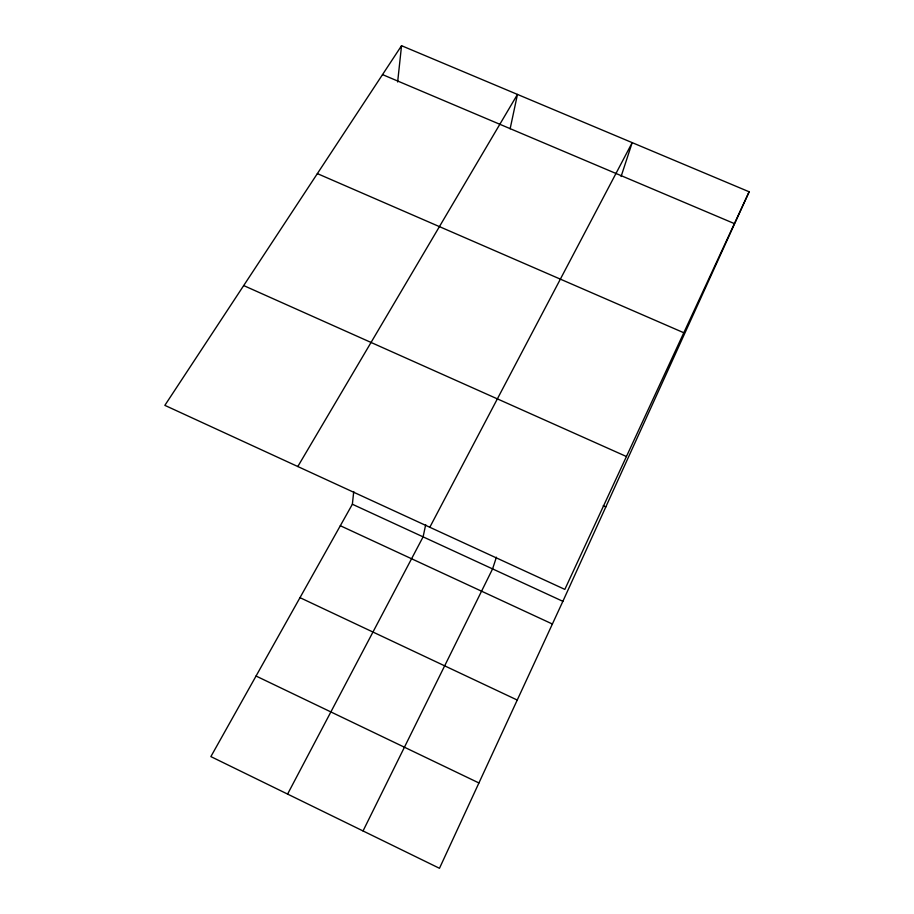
<?xml version="1.0" encoding="UTF-8"?>
<svg xmlns="http://www.w3.org/2000/svg" width="914" height="914" viewBox="0 0 914 914"><rect width="100%" height="100%" fill="white"/><g stroke="black" fill="none" stroke-linecap="round" stroke-linejoin="round"><path stroke-width="1.37" d="M749.149 191.791L564.841 589.393L164.851 405.359L401.543 45.7L749.149 191.791L562.875 601.321L439.474 868.3L210.871 756.598L352.37 504.242L353.729 491.561M397.647 81.974L401.543 45.7M425.696 524.67L423.102 536.861L287.59 794.083M510.126 128.805L517.461 94.428L297.804 466.528M496.416 557.197L492.577 568.908L363.041 830.952M621.097 176.493L632.191 142.641L429.809 527.264M382.52 74.605L734.399 223.61M317.364 173.614L683.809 332.753M243.684 285.568L626.433 456.52M603.24 505.773L605.811 506.927M352.37 504.242L562.875 601.321M340.316 525.721L552.387 624.022M299.986 597.653L517.244 700.044M256.046 676.029L478.925 782.967"/></g></svg>
